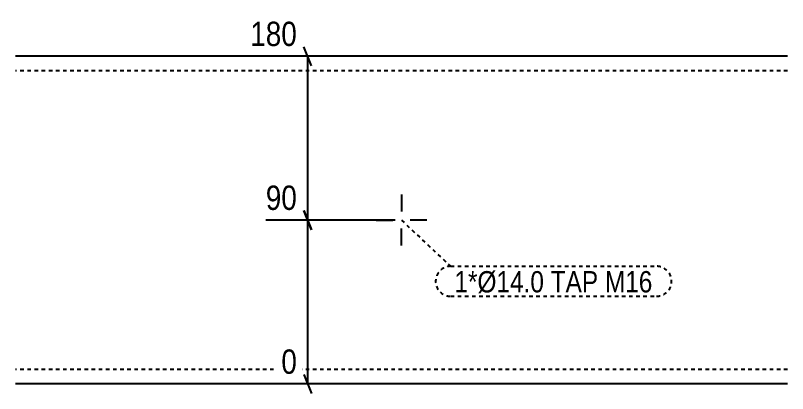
# Model space of a CAD drawing. Header units: millimetres. Extents: x 10 to 21619, y 10 to 324.
# Drawn here: x 2278.5 to 2702.5, y 10.5 to 218.2 of the extents above; entities that cross this region are included whole.
import ezdxf

# ---------------------------------------------------------------- set-up
doc = ezdxf.new("R2010")
doc.units = ezdxf.units.MM
doc.linetypes.add('DXK_LINE_DOT2', pattern=[3.9198, 1.9599, -1.9599])
for name, color, linetype in [('MÅLSÆTNING', 7, 'Continuous'), ('STÅL', 7, 'Continuous'), ('TEKST', 7, 'Continuous')]:
    doc.layers.add(name, color=color, linetype=linetype)
doc.styles.add('Arial Narrow', font='ARIALN.TTF', dxfattribs={"height": 0.2})

msp = doc.modelspace()

# ---------------------------------------------------------------- linework, layer by layer
at = {"layer": 'MÅLSÆTNING', "color": 7, "linetype": 'Continuous'}
for p, q in [((2441.1, 190.5), (2436.9, 201)), ((2487, 195.75), (2407.46, 195.75)), ((2439, 105.75), (2439, 195.75)), ((2436.9, 111), (2441.1, 100.5)), ((2441.1, 100.5), (2436.9, 111)), ((2487, 105.75), (2415.99, 105.75)), ((2487, 105.75), (2415.99, 105.75)), ((2439, 15.75), (2439, 105.75)), ((2436.9, 21), (2441.1, 10.5)), ((2487, 15.75), (2424.52, 15.75))]:
    msp.add_line(p, q, dxfattribs=at)
at = {"layer": 'STÅL', "color": 2, "linetype": 'Continuous'}
for p, q in [((2702.5, 195.75), (2278.5, 195.75)), ((2702.5, 15.75), (2278.5, 15.75))]:
    msp.add_line(p, q, dxfattribs=at)
at = {"layer": 'STÅL', "color": 7, "linetype": 'DXK_LINE_DOT2'}
for p, q in [((2702.5, 187.75), (2278.5, 187.75)), ((2702.5, 23.75), (2278.5, 23.75))]:
    msp.add_line(p, q, dxfattribs=at)
at = {"layer": 'STÅL', "color": 3, "linetype": 'Continuous'}
for p, q in [((2490.5, 119.75), (2490.5, 110.43)), ((2476.5, 105.75), (2485.82, 105.75)), ((2504.5, 105.75), (2495.18, 105.75)), ((2490.5, 91.75), (2490.5, 101.07))]:
    msp.add_line(p, q, dxfattribs=at)

# ---------------------------------------------------------------- wipeouts: each hides what was drawn before it
at = {"color": 0}
msp.add_wipeout([(2628.48, 66.05), (2628.48, 78.3), (2519.56, 78.3), (2519.56, 66.05)], dxfattribs=at).dxf.layer = 'TEKST'

# ---------------------------------------------------------------- next in the draw order: wipeouts: each hides what was drawn before it
at = {"color": 0, "linetype": 'Continuous'}
for points in [[(2435.85, 198.55), (2435.85, 218.15), (2404.66, 218.15), (2404.66, 198.55)], [(2435.85, 108.55), (2435.85, 128.15), (2413.19, 128.15), (2413.19, 108.55)], [(2435.85, 18.55), (2435.85, 38.15), (2421.72, 38.15), (2421.72, 18.55)]]:
    msp.add_wipeout(points, dxfattribs=at).dxf.layer = 'MÅLSÆTNING'
at = {"color": 0}
msp.add_wipeout([(2628.48, 66.05), (2628.48, 78.3), (2519.56, 78.3), (2519.56, 66.05)], dxfattribs=at).dxf.layer = 'TEKST'

# ---------------------------------------------------------------- next in the draw order: linework, layer by layer
at = {"layer": 'TEKST', "color": 7, "linetype": 'DXK_LINE_DOT2'}
for p, q in [((2490.5, 105.75), (2517.46, 80.4)), ((2517.46, 80.4), (2630.58, 80.4)), ((2517.46, 63.95), (2630.58, 63.95))]:
    msp.add_line(p, q, dxfattribs=at)
for centre, start, end in [((2517.46, 72.17), 90, 270), ((2630.58, 72.17), 270, 90)]:
    msp.add_arc(centre, 8.23, start, end, dxfattribs=at)

# ---------------------------------------------------------------- next in the draw order: texts
at = {"layer": 'MÅLSÆTNING', "color": 3, "linetype": 'Continuous', "style": 'Arial Narrow'}
for s, height, p in [('180', 13.362, (2407.46, 201.35)), ('90', 13.362, (2415.99, 111.35)), ('0', 13.36, (2424.52, 21.35))]:
    msp.add_text(s, height=height, dxfattribs=at).set_placement(p)
at = {"layer": 'TEKST', "color": 3, "style": 'Arial Narrow'}
msp.add_text('1*Ø14.0 TAP M16', height=11.6917, dxfattribs=at).set_placement((2519.56, 66.05))

doc.saveas('drawing.dxf')
